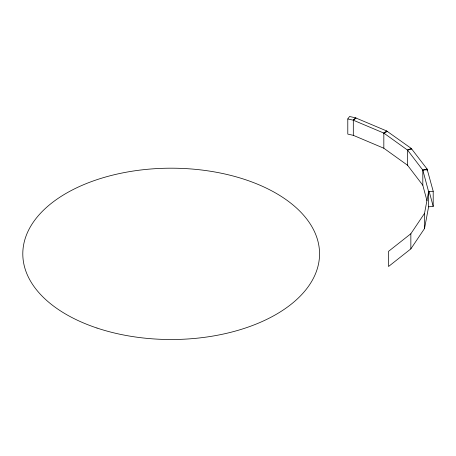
<?xml version="1.0" encoding="UTF-8"?>
<svg xmlns="http://www.w3.org/2000/svg" width="456" height="456" viewBox="0 0 456 456"><rect width="100%" height="100%" fill="white"/><g stroke="black" fill="none" stroke-linecap="round" stroke-linejoin="round"><path stroke-width="0.68" d="M424.525 213.38L410.85 233.74L388.518 251.364L388.518 266.509L410.85 248.885L424.525 228.524L424.525 213.38L428.606 191.668L422.809 170.088L407.544 150.104L383.832 133.089L353.309 120.19L347.791 118.959L347.791 134.104L353.309 135.335L383.832 148.234L407.544 165.249L422.809 185.233L426.976 200.743M424.525 228.524L428.606 206.813L428.606 191.668L433.2 191.258L433.2 206.403L428.606 206.813M347.791 118.959L349.57 116.485L355.526 117.842L386.591 130.918L411.232 148.394L427.072 168.999L433.2 191.258M353.309 135.335L353.309 120.19L355.526 117.842M353.309 120.19L356.062 118.019M383.832 148.234L383.832 133.089L386.591 130.918M383.832 133.089L387.52 131.374M407.544 165.249L407.544 150.104L411.232 148.394M407.544 150.104L411.802 149.021M422.809 185.233L422.809 170.088L427.072 168.999L427.072 170.379M422.809 170.088L427.409 169.678M429.216 191.566L433.2 206.403M410.85 233.74L410.85 248.885M96.991 328.041A148.377 85.665 0 0 0 319.553 253.849A148.377 85.665 0 0 0 96.991 179.664A148.377 85.665 0 0 0 96.991 328.041"/></g></svg>
